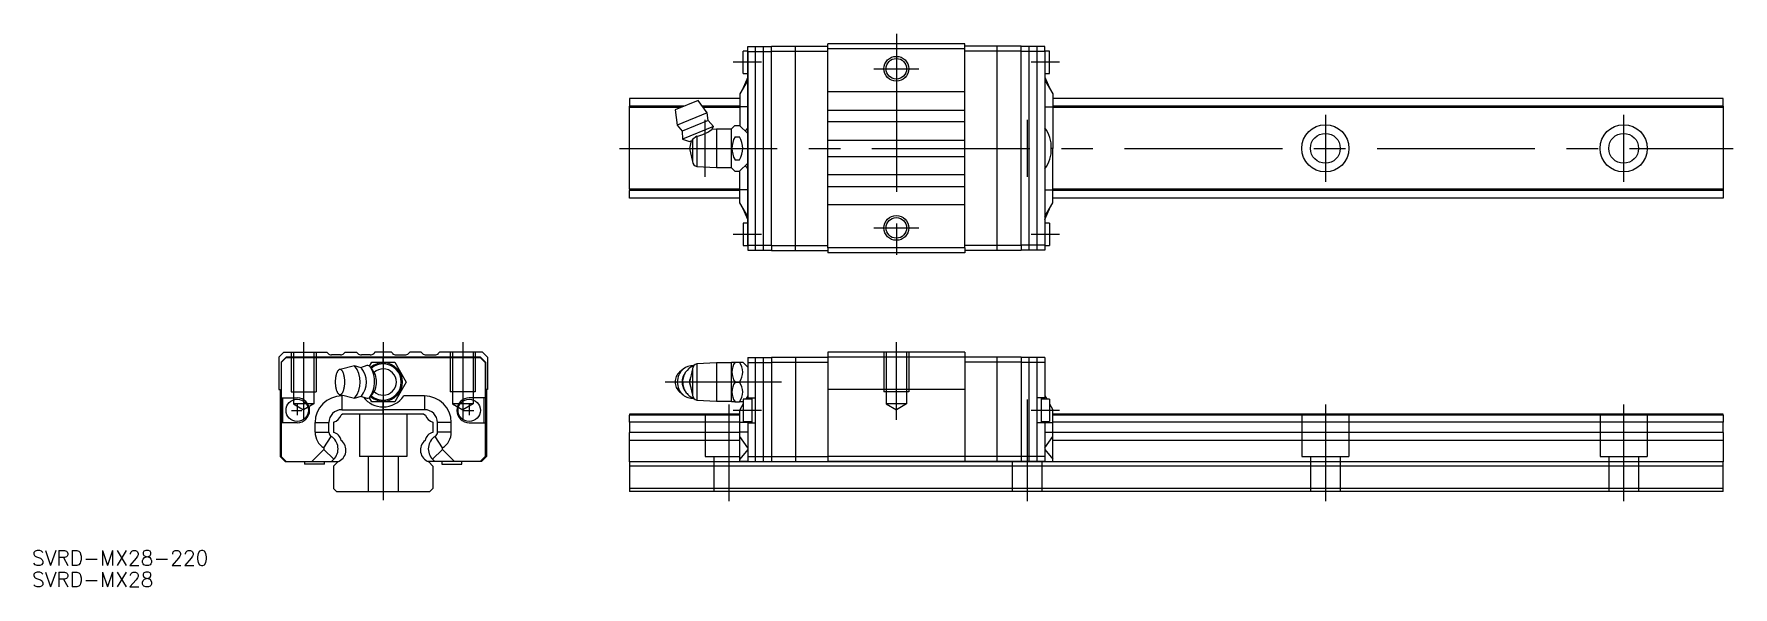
# Model space of a CAD drawing. Extents: x -70 to 272, y -19 to 92.
import ezdxf

# ---------------------------------------------------------------- set-up
doc = ezdxf.new("R2010")
doc.units = 0
doc.linetypes.add('CENTER', pattern=[50.8, 31.75, -6.35, 6.35, -6.35])
doc.linetypes.add('DASHED', pattern=[19.05, 12.7, -6.35])
doc.layers.get('0').update_dxf_attribs({"linetype": 'CONTINUOUS'})
doc.layers.add('CENTER', color=1, linetype='CENTER')
doc.styles.get("Standard").update_dxf_attribs({"font": 'txt.shx', "height": 3, "bigfont": 'bigfont.shx'})

msp = doc.modelspace()

# ---------------------------------------------------------------- linework, layer by layer
at = {"color": 7, "linetype": 'CONTINUOUS'}
for p, q in [((73.32, 89.5), (78.12, 89.5)), ((73.32, 89.5), (78.12, 89.5)), ((73.32, 88.5), (73.32, 89.5)), ((73.32, 88.5), (73.32, 89.5)), ((74.92, 48.5), (74.92, 89.5)), ((76.52, 48.5), (76.52, 89.5)), ((78.12, 89.55), (89.42, 89.55)), ((78.12, 88.55), (78.12, 89.55)), ((82.92, 48.45), (82.92, 89.55)), ((117.02, 90), (89.42, 90)), ((89.42, 89), (89.42, 90)), ((89.42, 49), (89.42, 89)), ((117.02, 89), (89.42, 89)), ((117.02, 89), (117.02, 90)), ((128.32, 89.55), (117.02, 89.55)), ((117.02, 49), (117.02, 89)), ((123.52, 48.45), (123.52, 89.55)), ((128.32, 88.55), (128.32, 89.55)), ((133.12, 89.5), (128.32, 89.5)), ((129.92, 48.5), (129.92, 89.5)), ((131.52, 48.5), (131.52, 89.5)), ((133.12, 88.5), (133.12, 89.5)), ((72.42, 84.05), (72.42, 88.55)), ((73.32, 88.55), (72.42, 88.55)), ((73.32, 88.5), (73.32, 69)), ((73.32, 69), (73.32, 88.5)), ((73.32, 88.5), (78.12, 88.5)), ((73.32, 88.5), (78.12, 88.5)), ((78.12, 49.45), (78.12, 88.55)), ((78.12, 88.55), (89.42, 88.55)), ((128.32, 88.55), (117.02, 88.55)), ((128.32, 49.45), (128.32, 88.55)), ((133.12, 88.5), (128.32, 88.5)), ((134.02, 88.55), (133.12, 88.55)), ((133.12, 88.5), (133.12, 49.5)), ((134.02, 84.05), (134.02, 88.55)), ((73.32, 82.7), (71.72, 79.93)), ((73.32, 82.7), (71.72, 79.93)), ((72.42, 84.05), (73.32, 84.05)), ((73.32, 83.33), (72.44, 81.17)), ((73.32, 83.33), (72.44, 81.17)), ((133.12, 84.05), (134.02, 84.05)), ((133.12, 83.33), (134, 81.17)), ((133.12, 82.7), (134.72, 79.93)), ((71.72, 79), (49.52, 79)), ((49.52, 79), (49.52, 77.48)), ((63.33, 78.64), (58.71, 76.73)), ((65.18, 76.16), (63.33, 78.64)), ((71.72, 79.93), (71.72, 77.33)), ((71.72, 79.93), (71.72, 77.33)), ((117.02, 80.35), (89.42, 80.35)), ((134.72, 79.93), (134.72, 77.33)), ((269.52, 79), (134.72, 79)), ((269.52, 77.48), (269.52, 79)), ((49.52, 77.2), (49.52, 77.48)), ((60.54, 77.48), (49.52, 77.48)), ((49.52, 60.8), (49.52, 77.2)), ((59.85, 77.2), (49.52, 77.2)), ((58.71, 76.73), (59.16, 73.67)), ((65.18, 76.16), (59.16, 73.67)), ((71.72, 77.48), (64.2, 77.48)), ((71.72, 77.2), (64.41, 77.2)), ((65.36, 74.61), (65.18, 76.16)), ((71.72, 77.33), (71.72, 73.6)), ((71.72, 77.33), (71.72, 73.6)), ((73.32, 77.33), (71.72, 77.33)), ((73.32, 77.33), (71.72, 77.33)), ((89.42, 76.65), (117.02, 76.65)), ((133.12, 77.33), (134.72, 77.33)), ((269.52, 77.48), (134.72, 77.48)), ((134.72, 77.33), (134.72, 69)), ((269.52, 77.2), (134.72, 77.2)), ((269.52, 77.48), (269.52, 77.2)), ((269.52, 77.2), (269.52, 60.8)), ((59.16, 73.67), (60.13, 72.44)), ((65.36, 74.61), (60.13, 72.44)), ((60.13, 72.44), (60.23, 70.86)), ((66.41, 73.42), (60.23, 70.86)), ((66.41, 73.42), (65.36, 74.61)), ((66.13, 72.82), (66.41, 73.42)), ((67.02, 72.87), (66.13, 72.82)), ((66.13, 72.82), (66.13, 72.82)), ((66.13, 72.82), (66.13, 72.82)), ((70.02, 72.87), (67.02, 72.87)), ((67.02, 72.87), (67.02, 65.12)), ((70.76, 73.62), (70.02, 72.87)), ((70.02, 72.87), (70.02, 65.12)), ((70.76, 73.62), (71.7, 73.62)), ((73.32, 72), (71.7, 73.62)), ((117.02, 74.35), (89.42, 74.35)), ((60.23, 70.86), (61.62, 70.36)), ((61.62, 70.36), (62.1, 70.55)), ((61.96, 70.5), (61.62, 69)), ((61.62, 69), (62.22, 66.35)), ((62.22, 70.81), (62.1, 70.55)), ((63.1, 71.45), (62.22, 70.81)), ((62.22, 70.81), (62.22, 66.35)), ((63.1, 71.45), (63.1, 65.36)), ((70.76, 71.31), (71.7, 71.31)), ((73.32, 69), (73.32, 49.5)), ((73.32, 69), (73.32, 49.5)), ((73.32, 49.5), (73.32, 69)), ((89.42, 70.65), (117.02, 70.65)), ((134.72, 69), (134.39, 69)), ((134.72, 60.67), (134.72, 69)), ((63.1, 65.36), (67.02, 65.12)), ((67.02, 65.12), (70.02, 65.12)), ((70.02, 65.12), (70.76, 64.38)), ((70.76, 66.69), (71.7, 66.69)), ((71.7, 64.38), (73.32, 66)), ((89.42, 67.35), (117.02, 67.35)), ((269.52, 67.48), (269.52, 67.2)), ((70.76, 64.38), (71.7, 64.38)), ((71.72, 60.67), (71.72, 64.4)), ((71.72, 60.67), (71.72, 64.4)), ((71.72, 60.67), (71.72, 64.4)), ((117.02, 63.65), (89.42, 63.65)), ((71.72, 60.8), (49.52, 60.8)), ((49.52, 60.8), (49.52, 60.52)), ((71.72, 60.52), (49.52, 60.52)), ((49.52, 59), (49.52, 60.52)), ((71.72, 59), (49.52, 59)), ((73.32, 60.67), (71.72, 60.67)), ((71.72, 58.07), (71.72, 60.67)), ((73.32, 60.67), (71.72, 60.67)), ((71.72, 58.07), (71.72, 60.67)), ((73.32, 60.67), (71.72, 60.67)), ((71.72, 58.07), (71.72, 60.67)), ((89.42, 61.35), (117.02, 61.35)), ((133.12, 60.67), (134.72, 60.67)), ((269.52, 60.8), (134.72, 60.8)), ((134.72, 58.07), (134.72, 60.67)), ((269.52, 60.52), (134.72, 60.52)), ((269.52, 59), (134.72, 59)), ((269.52, 60.8), (269.52, 60.52)), ((269.52, 60.52), (269.52, 59)), ((73.32, 55.3), (71.72, 58.07)), ((73.32, 55.3), (71.72, 58.07)), ((73.32, 55.3), (71.72, 58.07)), ((73.32, 54.67), (72.44, 56.83)), ((73.32, 54.67), (72.44, 56.83)), ((73.32, 54.67), (72.44, 56.83)), ((117.02, 57.65), (89.42, 57.65)), ((133.12, 55.3), (134.72, 58.07)), ((133.12, 54.67), (134, 56.83)), ((72.42, 53.95), (72.42, 49.45)), ((73.32, 53.95), (72.42, 53.95)), ((134.02, 53.95), (133.12, 53.95)), ((134.02, 53.95), (134.02, 49.45)), ((72.42, 49.45), (73.32, 49.45)), ((73.32, 49.5), (73.32, 48.5)), ((73.32, 49.5), (73.32, 48.5)), ((73.32, 49.5), (73.32, 48.5)), ((73.32, 49.5), (78.12, 49.5)), ((73.32, 49.5), (78.12, 49.5)), ((73.32, 49.5), (78.12, 49.5)), ((73.32, 48.5), (78.12, 48.5)), ((73.32, 48.5), (78.12, 48.5)), ((73.32, 48.5), (78.12, 48.5)), ((78.12, 49.45), (78.12, 48.45)), ((78.12, 49.45), (89.42, 49.45)), ((78.12, 48.45), (89.42, 48.45)), ((117.02, 49), (89.42, 49)), ((89.42, 49), (89.42, 48)), ((117.02, 48), (89.42, 48)), ((128.32, 49.45), (117.02, 49.45)), ((117.02, 49), (117.02, 48)), ((128.32, 48.45), (117.02, 48.45)), ((133.12, 49.5), (128.32, 49.5)), ((128.32, 49.45), (128.32, 48.45)), ((133.12, 48.5), (128.32, 48.5)), ((133.12, 49.5), (133.12, 48.5)), ((133.12, 49.45), (134.02, 49.45)), ((-20, 28), (-21, 27)), ((-20, 28), (-11.35, 28)), ((-11.09, 27.74), (-11.35, 28)), ((-8.61, 27.45), (-10.39, 27.45)), ((-7.65, 28), (-7.91, 27.74)), ((-7.65, 28), (-5.35, 28)), ((-5.09, 27.74), (-5.35, 28)), ((-2.61, 27.45), (-4.39, 27.45)), ((-1.65, 28), (-1.91, 27.74)), ((1.65, 28), (-1.65, 28)), ((1.65, 28), (1.91, 27.74)), ((2.61, 27.45), (4.39, 27.45)), ((5.09, 27.74), (5.35, 28)), ((7.65, 28), (5.35, 28)), ((7.65, 28), (7.91, 27.74)), ((8.61, 27.45), (10.39, 27.45)), ((11.09, 27.74), (11.35, 28)), ((20, 28), (11.35, 28)), ((20, 28), (21, 27)), ((117.02, 28), (89.42, 28)), ((89.42, 28), (89.42, 27)), ((117.02, 28), (117.02, 27)), ((-21, 27), (-21, 20.5)), ((-19.55, 27), (-20.55, 26)), ((-20.55, 26), (-20.55, 7)), ((-19.5, 26.9), (-20.5, 25.9)), ((-19.5, 26.9), (-20.5, 25.9)), ((-20.5, 25.9), (-20.5, 18.8)), ((-20.5, 25.9), (-20.5, 18.8)), ((19.55, 27), (-19.55, 27)), ((-19.5, 26.9), (0, 26.9)), ((0, 26.9), (-19.5, 26.9)), ((-5.77, 25.24), (-8.68, 24.51)), ((-4.4, 24.82), (-5.77, 25.24)), ((-3.32, 25.31), (-4.54, 24.86)), ((-2.77, 25.2), (-2.31, 26)), ((-2.14, 24.42), (-2.56, 24.98)), ((-2.31, 26), (2.31, 26)), ((-1.81, 23.93), (-2.14, 24.42)), ((-1.55, 23.43), (-1.81, 23.93)), ((0, 26.9), (19.5, 26.9)), ((0, 26.9), (19.5, 26.9)), ((19.5, 26.9), (0, 26.9)), ((0, 26), (0, 26.9)), ((2.31, 26), (4.62, 22)), ((19.5, 26.9), (20.5, 25.9)), ((19.5, 26.9), (20.5, 25.9)), ((19.5, 26.9), (20.5, 25.9)), ((19.55, 27), (20.55, 26)), ((20.5, 25.9), (20.5, 18.8)), ((20.5, 25.9), (20.5, 18.8)), ((20.5, 25.9), (20.5, 18.8)), ((20.55, 26), (20.55, 7)), ((21, 27), (21, 20.5)), ((60.33, 24.58), (59.61, 23.98)), ((62.22, 24.65), (61.62, 22)), ((62.22, 24.65), (62.22, 19.35)), ((67.02, 25.88), (63.1, 25.64)), ((63.1, 25.64), (63.1, 18.36)), ((70.02, 25.88), (67.02, 25.88)), ((67.02, 25.88), (67.02, 18.13)), ((70.15, 26), (70.02, 25.88)), ((70.02, 25.88), (70.02, 18.13)), ((70.15, 26), (70.76, 26)), ((70.76, 26), (71.7, 26)), ((71.7, 26), (72.32, 26)), ((73.32, 25), (72.32, 26)), ((73.32, 26.9), (78.12, 26.9)), ((73.32, 26.9), (78.12, 26.9)), ((73.32, 26.9), (78.12, 26.9)), ((73.32, 26.9), (73.32, 25.9)), ((73.32, 26.9), (73.32, 25.9)), ((73.32, 26.9), (73.32, 25.9)), ((73.32, 25.9), (73.32, 18.8)), ((73.32, 25.9), (73.32, 18.8)), ((73.32, 25.9), (73.32, 18.8)), ((73.32, 25.9), (78.12, 25.9)), ((73.32, 25.9), (78.12, 25.9)), ((73.32, 25.9), (78.12, 25.9)), ((74.92, 6), (74.92, 26.9)), ((76.52, 6), (76.52, 26.9)), ((78.12, 27), (89.42, 27)), ((78.12, 27), (78.12, 26)), ((78.12, 26), (89.42, 26)), ((78.12, 26), (78.12, 7)), ((82.92, 27), (82.92, 7)), ((117.02, 27), (89.42, 27)), ((89.42, 27), (89.42, 20.5)), ((128.32, 27), (117.02, 27)), ((117.02, 27), (117.02, 20.5)), ((128.32, 26), (117.02, 26)), ((123.52, 6), (123.52, 27)), ((128.32, 27), (128.32, 26)), ((133.12, 26.9), (128.32, 26.9)), ((128.32, 26), (128.32, 7)), ((133.12, 25.9), (128.32, 25.9)), ((129.92, 6), (129.92, 26.9)), ((131.52, 6), (131.52, 26.9)), ((133.12, 26.9), (133.12, 25.9)), ((133.12, 25.9), (133.12, 18.8)), ((-1.81, 20.07), (-1.55, 20.57)), ((4.62, 22), (2.31, 18)), ((61.62, 22), (62.22, 19.35)), ((70.76, 22), (71.7, 22)), ((-21, 20.5), (-20.75, 20.5)), ((-20.75, 20.5), (-20.75, 7)), ((-20.5, 18.8), (-17.3, 18.8)), ((-20.5, 18.8), (-17.3, 18.8)), ((-20.25, 18.8), (-20.25, 13.8)), ((-20.25, 18.8), (-20.25, 13.8)), ((-8.68, 19.49), (-5.77, 18.76)), ((-8.33, 19.2), (-8.33, 16.43)), ((-8.33, 19.2), (-8.33, 16.43)), ((-5.77, 18.76), (-4.4, 19.18)), ((-4.54, 19.14), (-3.32, 18.77)), ((-2.31, 18), (-2.77, 18.8)), ((-2.56, 19.02), (-2.14, 19.58)), ((2.31, 18), (-2.31, 18)), ((-2.14, 19.58), (-1.81, 20.07)), ((0, 17), (0, 18)), ((8.33, 19.2), (4.14, 19.2)), ((8.33, 19.2), (4.14, 19.2)), ((8.33, 19.2), (4.14, 19.2)), ((8.33, 19.2), (8.33, 16.43)), ((8.33, 19.2), (8.33, 16.43)), ((8.33, 19.2), (8.33, 16.43)), ((20.5, 18.8), (17.3, 18.8)), ((20.5, 18.8), (17.3, 18.8)), ((20.5, 18.8), (17.3, 18.8)), ((20.25, 18.8), (20.25, 13.8)), ((20.25, 18.8), (20.25, 13.8)), ((20.75, 20.5), (20.75, 7)), ((21, 20.5), (20.75, 20.5)), ((63.1, 18.36), (67.02, 18.13)), ((67.02, 18.13), (70.02, 18.13)), ((70.02, 18.13), (70.15, 18)), ((70.76, 18), (70.15, 18)), ((70.76, 18), (71.7, 18)), ((72.32, 18), (71.7, 18)), ((72.42, 17.64), (71.72, 16.43)), ((72.42, 17.64), (71.72, 16.43)), ((72.42, 17.64), (71.72, 16.43)), ((72.32, 18), (72.42, 18.1)), ((72.42, 18.55), (72.42, 14.05)), ((74.12, 18.55), (72.42, 18.55)), ((72.87, 18.55), (73.05, 18.73)), ((73.32, 19.2), (72.95, 18.55)), ((73.32, 19.2), (72.95, 18.55)), ((73.32, 19.2), (72.95, 18.55)), ((73.32, 18.8), (74.92, 18.8)), ((73.32, 18.8), (74.92, 18.8)), ((73.32, 18.8), (74.92, 18.8)), ((73.32, 18.55), (73.32, 18.8)), ((73.32, 18.55), (73.32, 18.8)), ((73.32, 18.55), (73.32, 18.8)), ((74.12, 18.8), (74.12, 13.8)), ((74.12, 18.8), (74.12, 13.8)), ((117.02, 20.5), (89.42, 20.5)), ((89.42, 20.5), (89.42, 7)), ((117.02, 20.5), (117.02, 7)), ((133.12, 18.8), (131.52, 18.8)), ((132.32, 18.8), (132.32, 13.8)), ((134.02, 18.55), (132.32, 18.55)), ((133.12, 19.2), (133.5, 18.55)), ((133.12, 18.55), (133.12, 18.8)), ((134.02, 18.55), (134.02, 14.05)), ((134.02, 17.64), (134.72, 16.43)), ((-20.5, 13.8), (-20.5, 7)), ((-20.5, 13.8), (-20.5, 7)), ((-17.3, 13.8), (-20.5, 13.8)), ((-17.3, 13.8), (-20.5, 13.8)), ((-13.7, 13.83), (-10.93, 13.83)), ((-13.7, 13.83), (-10.93, 13.83)), ((-13.7, 11.92), (-13.7, 13.83)), ((-13.7, 11.92), (-13.7, 13.83)), ((-10.93, 11.92), (-10.93, 13.83)), ((-10.93, 11.92), (-10.93, 13.83)), ((-10, 13.94), (-10, 11.86)), ((-8.2, 15.5), (-8.48, 15.34)), ((-8.33, 16.43), (0, 16.43)), ((-8.33, 16.43), (0, 16.43)), ((8.2, 15.5), (-8.2, 15.5)), ((0, 16.43), (0, 17)), ((0, 16.43), (0, 17)), ((0, 16.43), (0, 17)), ((8.33, 16.43), (0, 16.43)), ((8.33, 16.43), (0, 16.43)), ((8.33, 16.43), (0, 16.43)), ((0, 15.5), (0, 16.43)), ((8.2, 15.5), (8.48, 15.34)), ((10, 13.94), (10, 11.86)), ((13.7, 13.83), (10.93, 13.83)), ((13.7, 13.83), (10.93, 13.83)), ((13.7, 13.83), (10.93, 13.83)), ((10.93, 11.92), (10.93, 13.83)), ((10.93, 11.92), (10.93, 13.83)), ((10.93, 11.92), (10.93, 13.83)), ((13.7, 11.92), (13.7, 13.83)), ((13.7, 11.92), (13.7, 13.83)), ((13.7, 11.92), (13.7, 13.83)), ((17.3, 13.8), (20.5, 13.8)), ((17.3, 13.8), (20.5, 13.8)), ((17.3, 13.8), (20.5, 13.8)), ((20.5, 13.8), (20.5, 7)), ((20.5, 13.8), (20.5, 7)), ((20.5, 13.8), (20.5, 7)), ((71.72, 15.5), (49.52, 15.5)), ((49.52, 15.5), (49.52, 15.34)), ((71.72, 15.34), (49.52, 15.34)), ((49.52, 13.94), (49.52, 15.34)), ((71.72, 13.94), (49.52, 13.94)), ((49.52, 13.94), (49.52, 11.86)), ((71.72, 13.83), (71.72, 16.43)), ((71.72, 13.83), (71.72, 16.43)), ((71.72, 13.83), (71.72, 16.43)), ((73.32, 13.83), (71.72, 13.83)), ((71.72, 11.92), (71.72, 13.83)), ((73.32, 13.83), (71.72, 13.83)), ((71.72, 11.92), (71.72, 13.83)), ((73.32, 13.83), (71.72, 13.83)), ((71.72, 11.92), (71.72, 13.83)), ((72.42, 14.05), (74.12, 14.05)), ((73.32, 13.8), (73.32, 14.05)), ((73.32, 13.8), (73.32, 14.05)), ((73.32, 13.8), (73.32, 14.05)), ((73.32, 13.8), (74.92, 13.8)), ((73.32, 13.8), (74.92, 13.8)), ((73.32, 13.8), (74.92, 13.8)), ((73.32, 13.8), (73.32, 7)), ((73.32, 13.8), (73.32, 7)), ((73.32, 13.8), (73.32, 7)), ((133.12, 13.8), (131.52, 13.8)), ((132.32, 14.05), (134.02, 14.05)), ((133.12, 13.8), (133.12, 14.05)), ((133.12, 13.83), (134.72, 13.83)), ((133.12, 13.8), (133.12, 7)), ((134.72, 13.83), (134.72, 16.43)), ((269.52, 15.5), (134.72, 15.5)), ((269.52, 15.34), (134.72, 15.34)), ((269.52, 13.94), (134.72, 13.94)), ((134.72, 11.92), (134.72, 13.83)), ((269.52, 15.34), (269.52, 15.5)), ((269.52, 15.34), (269.52, 13.94)), ((269.52, 11.86), (269.52, 13.94)), ((-13.7, 11.92), (-10.93, 11.92)), ((-13.7, 11.92), (-10.93, 11.92)), ((-11.95, 8.73), (-10.46, 11.07)), ((-11.95, 8.73), (-10.46, 11.07)), ((11.95, 8.73), (10.46, 11.07)), ((11.95, 8.73), (10.46, 11.07)), ((11.95, 8.73), (10.46, 11.07)), ((13.7, 11.92), (10.93, 11.92)), ((13.7, 11.92), (10.93, 11.92)), ((13.7, 11.92), (10.93, 11.92)), ((71.72, 11.86), (49.52, 11.86)), ((49.52, 10.24), (49.52, 11.86)), ((71.72, 11.07), (71.72, 11.92)), ((73.32, 11.92), (71.72, 11.92)), ((71.72, 11.07), (71.72, 11.92)), ((73.32, 11.92), (71.72, 11.92)), ((71.72, 11.07), (71.72, 11.92)), ((73.32, 11.92), (71.72, 11.92)), ((73.32, 8.73), (71.72, 11.07)), ((71.72, 6.46), (71.72, 11.07)), ((73.32, 8.73), (71.72, 11.07)), ((71.72, 6.46), (71.72, 11.07)), ((73.32, 8.73), (71.72, 11.07)), ((71.72, 6.46), (71.72, 11.07)), ((133.12, 11.92), (134.72, 11.92)), ((133.12, 8.73), (134.72, 11.07)), ((134.72, 11.07), (134.72, 11.92)), ((269.52, 11.86), (134.72, 11.86)), ((134.72, 6.46), (134.72, 11.07)), ((269.52, 11.86), (269.52, 10.24)), ((-20.75, 7), (-19.75, 6)), ((-20.55, 7), (-19.55, 6)), ((-20.5, 7), (-19.5, 6)), ((-20.5, 7), (-19.5, 6)), ((-14.33, 6), (-11.91, 8.42)), ((-14.33, 6), (-11.91, 8.42)), ((-11.91, 8.42), (-9.95, 6.46)), ((-11.91, 8.42), (-9.95, 6.46)), ((11.91, 8.42), (9.95, 6.46)), ((11.91, 8.42), (9.95, 6.46)), ((11.91, 8.42), (9.95, 6.46)), ((14.33, 6), (11.91, 8.42)), ((14.33, 6), (11.91, 8.42)), ((14.33, 6), (11.91, 8.42)), ((20.5, 7), (19.5, 6)), ((20.5, 7), (19.5, 6)), ((20.5, 7), (19.5, 6)), ((20.55, 7), (19.55, 6)), ((20.75, 7), (19.75, 6)), ((49.52, 5.95), (49.52, 10.24)), ((71.72, 10.24), (49.52, 10.24)), ((73.32, 8.42), (71.72, 6.46)), ((73.32, 8.42), (71.72, 6.46)), ((73.32, 8.42), (71.72, 6.46)), ((73.32, 7), (73.32, 6)), ((73.32, 7), (73.32, 6)), ((73.32, 7), (73.32, 6)), ((73.32, 7), (78.12, 7)), ((73.32, 7), (78.12, 7)), ((73.32, 7), (78.12, 7)), ((78.12, 7), (89.42, 7)), ((78.12, 7), (78.12, 6)), ((82.92, 7), (82.92, 6)), ((89.42, 7), (89.42, 6)), ((117.02, 7), (89.42, 7)), ((128.32, 7), (117.02, 7)), ((117.02, 7), (117.02, 6)), ((128.32, 7), (128.32, 6)), ((133.12, 7), (128.32, 7)), ((133.12, 8.42), (134.72, 6.46)), ((133.12, 7), (133.12, 6)), ((269.52, 10.24), (134.72, 10.24)), ((269.52, 10.24), (269.52, 5.95)), ((-19.75, 6), (-19.55, 6)), ((-19.55, 6), (-19.5, 6)), ((-19.5, 6), (-14.33, 6)), ((-19.5, 6), (-14.33, 6)), ((-15.8, 6), (-15.8, 5.5)), ((-11.8, 5.5), (-15.8, 5.5)), ((-14.33, 6), (-10.42, 6)), ((-14.33, 6), (-10.42, 6)), ((-11.8, 5.5), (-11.8, 6)), ((-10.42, 6), (-9.95, 6.46)), ((-10.42, 6), (-9.95, 6.46)), ((-10.42, 6), (-9.02, 6)), ((-10.42, 6), (-9.02, 6)), ((-9.15, 5.95), (-10, 5.1)), ((-10, 5.1), (-10, 0.6)), ((10.42, 6), (9.02, 6)), ((10.42, 6), (9.02, 6)), ((10.42, 6), (9.02, 6)), ((9.15, 5.95), (10, 5.1)), ((10.42, 6), (9.95, 6.46)), ((10.42, 6), (9.95, 6.46)), ((10.42, 6), (9.95, 6.46)), ((10, 5.1), (10, 0.6)), ((14.33, 6), (10.42, 6)), ((14.33, 6), (10.42, 6)), ((14.33, 6), (10.42, 6)), ((11.8, 6), (11.8, 5.5)), ((11.8, 5.5), (15.8, 5.5)), ((19.5, 6), (14.33, 6)), ((19.5, 6), (14.33, 6)), ((19.5, 6), (14.33, 6)), ((15.8, 5.5), (15.8, 6)), ((19.55, 6), (19.5, 6)), ((19.75, 6), (19.55, 6)), ((128.02, 5.95), (49.52, 5.95)), ((49.52, 5.95), (49.52, 5.1)), ((269.52, 5.1), (49.52, 5.1)), ((49.52, 5.1), (49.52, 0.6)), ((71.72, 6), (71.72, 6.46)), ((71.72, 6), (71.72, 6.46)), ((71.72, 6), (71.72, 6.46)), ((73.32, 6), (71.72, 6)), ((73.32, 6), (71.72, 6)), ((73.32, 6), (71.72, 6)), ((73.32, 6), (78.12, 6)), ((73.32, 6), (78.12, 6)), ((73.32, 6), (78.12, 6)), ((78.12, 6), (89.42, 6)), ((117.02, 6), (89.42, 6)), ((269.52, 5.95), (115.22, 5.95)), ((128.32, 6), (117.02, 6)), ((133.12, 6), (128.32, 6)), ((133.12, 6), (134.72, 6)), ((134.72, 6), (134.72, 6.46)), ((269.52, 5.1), (269.52, 5.95)), ((269.52, 0.6), (269.52, 5.1)), ((-10, 0.6), (-9.4, 0)), ((-9.4, 0), (9.4, 0)), ((10, 0.6), (9.4, 0)), ((269.52, 0.6), (49.52, 0.6)), ((49.52, 0.6), (49.52, 0)), ((269.52, 0), (269.52, 0.6)), ((269.52, 0), (49.52, 0))]:
    msp.add_line(p, q, dxfattribs=at)
at = {"color": 3, "linetype": 'DASHED'}
for p, q in [((-18.5, 28), (-18.5, 20)), ((-18.07, 28), (-18.07, 17.6)), ((-13.93, 28), (-13.93, 17.6)), ((-13.5, 28), (-13.5, 20)), ((13.5, 28), (13.5, 20)), ((13.93, 28), (13.93, 17.6)), ((18.07, 28), (18.07, 17.6)), ((18.5, 28), (18.5, 20)), ((100.72, 28), (100.72, 20)), ((101.15, 28), (101.15, 17.6)), ((105.29, 28), (105.29, 17.6)), ((105.72, 28), (105.72, 20)), ((-18.5, 20), (-13.5, 20)), ((-13.93, 17.6), (-18.07, 17.6)), ((-18.07, 17.6), (-16, 16.41)), ((-13.93, 17.6), (-16, 16.41)), ((18.5, 20), (13.5, 20)), ((13.93, 17.6), (16, 16.41)), ((18.07, 17.6), (13.93, 17.6)), ((18.07, 17.6), (16, 16.41)), ((105.72, 20), (100.72, 20)), ((101.15, 17.6), (103.22, 16.41)), ((105.29, 17.6), (101.15, 17.6)), ((105.29, 17.6), (103.22, 16.41)), ((-4.75, 15.5), (-4.75, 7)), ((4.75, 15.5), (4.75, 7)), ((64.77, 15.5), (64.77, 7)), ((184.77, 15.5), (184.77, 7)), ((194.27, 15.5), (194.27, 7)), ((244.77, 15.5), (244.77, 7)), ((254.27, 15.5), (254.27, 7)), ((4.75, 7), (-4.75, 7)), ((-3, 7), (-3, 0)), ((3, 7), (3, 0)), ((64.77, 7), (71.72, 7)), ((66.52, 7), (66.52, 0)), ((184.77, 7), (194.27, 7)), ((186.52, 7), (186.52, 0)), ((192.52, 7), (192.52, 0)), ((244.77, 7), (254.27, 7)), ((246.52, 7), (246.52, 0)), ((252.52, 7), (252.52, 0)), ((126.52, 6), (126.52, 0)), ((132.52, 5.95), (132.52, 0))]:
    msp.add_line(p, q, dxfattribs=at)
at = {"color": 7, "linetype": 'CONTINUOUS'}
msp.add_polyline3d([(-8.68, 24.51, 0), (-8.73, 24.51, 0), (-8.78, 24.5, 0), (-8.83, 24.49, 0), (-8.87, 24.47, 0), (-8.92, 24.44, 0), (-8.96, 24.41, 0), (-9.01, 24.37, 0), (-9.05, 24.32, 0), (-9.09, 24.27, 0), (-9.14, 24.22, 0), (-9.18, 24.16, 0), (-9.22, 24.09, 0), (-9.26, 24.02, 0), (-9.29, 23.94, 0), (-9.33, 23.86, 0), (-9.36, 23.78, 0), (-9.39, 23.69, 0), (-9.43, 23.59, 0), (-9.45, 23.5, 0), (-9.48, 23.4, 0), (-9.51, 23.29, 0), (-9.53, 23.18, 0), (-9.55, 23.07, 0), (-9.57, 22.96, 0), (-9.59, 22.85, 0), (-9.6, 22.73, 0), (-9.61, 22.61, 0), (-9.62, 22.49, 0), (-9.63, 22.37, 0), (-9.64, 22.25, 0), (-9.64, 22.12, 0), (-9.64, 22, 0), (-9.64, 21.88, 0), (-9.64, 21.75, 0), (-9.63, 21.63, 0), (-9.62, 21.51, 0), (-9.61, 21.39, 0), (-9.6, 21.27, 0), (-9.59, 21.15, 0), (-9.57, 21.04, 0), (-9.55, 20.93, 0), (-9.53, 20.82, 0), (-9.51, 20.71, 0), (-9.48, 20.6, 0), (-9.45, 20.5, 0), (-9.43, 20.41, 0), (-9.39, 20.31, 0), (-9.36, 20.22, 0), (-9.33, 20.14, 0), (-9.29, 20.06, 0), (-9.26, 19.98, 0), (-9.22, 19.91, 0), (-9.18, 19.84, 0), (-9.14, 19.78, 0), (-9.09, 19.73, 0), (-9.05, 19.68, 0), (-9.01, 19.63, 0), (-8.96, 19.59, 0), (-8.92, 19.56, 0), (-8.87, 19.53, 0), (-8.83, 19.51, 0), (-8.78, 19.5, 0), (-8.73, 19.49, 0), (-8.68, 19.49, 0), (-8.64, 19.49, 0), (-8.59, 19.5, 0), (-8.54, 19.51, 0), (-8.5, 19.53, 0), (-8.45, 19.56, 0), (-8.41, 19.59, 0), (-8.36, 19.63, 0), (-8.32, 19.68, 0), (-8.27, 19.73, 0), (-8.23, 19.78, 0), (-8.19, 19.84, 0), (-8.15, 19.91, 0), (-8.11, 19.98, 0), (-8.08, 20.06, 0), (-8.04, 20.14, 0), (-8.01, 20.22, 0), (-7.97, 20.31, 0), (-7.94, 20.41, 0), (-7.91, 20.5, 0), (-7.89, 20.6, 0), (-7.86, 20.71, 0), (-7.84, 20.82, 0), (-7.82, 20.93, 0), (-7.8, 21.04, 0), (-7.78, 21.15, 0), (-7.77, 21.27, 0), (-7.76, 21.39, 0), (-7.74, 21.51, 0), (-7.74, 21.63, 0), (-7.73, 21.75, 0), (-7.73, 21.88, 0), (-7.73, 22, 0), (-7.73, 22.12, 0), (-7.73, 22.25, 0), (-7.74, 22.37, 0), (-7.74, 22.49, 0), (-7.76, 22.61, 0), (-7.77, 22.73, 0), (-7.78, 22.85, 0), (-7.8, 22.96, 0), (-7.82, 23.07, 0), (-7.84, 23.18, 0), (-7.86, 23.29, 0), (-7.89, 23.4, 0), (-7.91, 23.5, 0), (-7.94, 23.59, 0), (-7.97, 23.69, 0), (-8.01, 23.78, 0), (-8.04, 23.86, 0), (-8.08, 23.94, 0), (-8.11, 24.02, 0), (-8.15, 24.09, 0), (-8.19, 24.16, 0), (-8.23, 24.22, 0), (-8.27, 24.27, 0), (-8.32, 24.32, 0), (-8.36, 24.37, 0), (-8.41, 24.41, 0), (-8.45, 24.44, 0), (-8.5, 24.47, 0), (-8.54, 24.49, 0), (-8.59, 24.5, 0), (-8.64, 24.51, 0), (-8.68, 24.51, 0)], dxfattribs=at)
at = {"color": 3, "linetype": 'CONTINUOUS'}
for centre in [(103.22, 85), (103.22, 53)]:
    msp.add_circle(centre, 2.5, dxfattribs=at)
at = {"color": 7, "linetype": 'CONTINUOUS'}
for centre, radius in [((103.22, 85), 2.07), ((189.52, 69), 4.75), ((189.52, 69), 3), ((249.52, 69), 4.75), ((249.52, 69), 3), ((103.22, 53), 2.07), ((-17.3, 16.3), 2.25), ((17.3, 16.3), 2.25)]:
    msp.add_circle(centre, radius, dxfattribs=at)
for centre, radius, start, end in [((61.68, 78.6), 7.29, 281.2292, 307.55), ((76.46, 70.49), 4.11, 139.8147, 151.2732), ((76.46, 70.49), 4.11, 139.8147, 151.2732), ((127.72, 69.22), 6.67, 358.1073, 36.0009), ((74.77, 69), 4.62, 150.0104, 209.9896), ((67.7, 69), 4.62, 330.0001, 29.9999), ((127.72, 68.78), 6.67, 323.9991, 1.8927), ((63.22, 66.35), 1, 180, 263.2229), ((76.46, 67.51), 4.11, 208.7268, 220.1853), ((76.46, 67.51), 4.11, 208.7268, 220.1853), ((76.46, 67.51), 4.11, 208.7268, 220.1853), ((-10.39, 28.45), 1, 225, 270), ((-8.61, 28.45), 1, 270, 315), ((-4.39, 28.45), 1, 225, 270), ((-2.61, 28.45), 1, 270, 315), ((2.61, 28.45), 1, 225, 270), ((4.39, 28.45), 1, 270, 315), ((8.61, 28.45), 1, 225, 270), ((10.39, 28.45), 1, 270, 315), ((-9.68, 22), 5.08, 320.4381, 39.5619), ((-7.84, 22), 4.45, 320.7405, 39.2595), ((-3.14, 24.83), 0.511, 60.8171, 110.5992), ((-3.37, 24.42), 0.984, 34.9878, 60.8171), ((-7.24, 22.05), 5.52, 324.0222, 32.1092), ((0, 22), 3.88, 229.2393, 130.7607), ((0, 22), 3.64, 229.0058, 130.9942), ((0, 22), 2.65, 226.8285, 133.1715), ((61.17, 22.11), 2.43, 129.9202, 156.3696), ((62.46, 22.08), 3.29, 130.7852, 155.8923), ((63.26, 21.99), 3.14, 141.4466, 179.7942), ((62.18, 22.4), 2.86, 85.1547, 130.7852), ((63.83, 21.98), 3.61, 146.9357, 163.2854), ((63.42, 22.25), 3.11, 109.6894, 146.9357), ((63.22, 24.65), 1, 96.7771, 180), ((73.69, 24), 3.54, 145.6279, 214.3721), ((68.78, 24), 3.54, 325.6279, 34.3721), ((-10.13, 21.99), 2.4, 357.4766, 2.2531), ((-6.66, 22), 5.31, 344.3386, 15.6614), ((61.46, 21.99), 2.75, 156.3696, 179.7225), ((61.34, 21.99), 2.63, 179.7225, 204.1854), ((61.26, 21.95), 2.53, 204.1854, 229.5249), ((62.61, 22.01), 3.45, 155.8923, 180.1998), ((62.72, 22.01), 3.56, 180.1998, 203.7081), ((62.38, 21.86), 3.19, 203.7081, 230.0021), ((63.11, 21.99), 2.98, 179.7942, 196.5767), ((63.69, 22.02), 3.46, 163.2854, 180.3436), ((63.99, 22.02), 3.76, 180.3436, 196.0273), ((63.35, 22.06), 3.23, 196.5767, 217.9131), ((63.58, 21.9), 3.33, 196.0273, 213.7038), ((64.02, 22), 2.4, 154.7068, 179.7781), ((64.08, 22.02), 2.46, 180.3823, 205.1326), ((73.69, 20), 3.54, 145.6279, 214.3721), ((68.78, 20), 3.54, 325.6279, 34.3721), ((-17.3, 16.3), 2.5, 270, 90), ((-17.3, 16.3), 2.5, 270, 90), ((-8.33, 13.83), 5.37, 90.0008, 179.9992), ((-8.33, 13.83), 5.37, 90.0008, 179.9992), ((0, 22), 5, 218.0521, 269.9873), ((0, 22), 5, 218.0521, 269.9873), ((-3.1, 19.56), 0.823, 254.4312, 293.3198), ((0, 22), 5, 270.0118, 325.9324), ((0, 22), 5, 270.0118, 325.9324), ((0, 22), 5, 270.0118, 325.9324), ((8.33, 13.83), 5.37, 0.0008, 89.9992), ((8.33, 13.83), 5.37, 0.0008, 89.9992), ((8.33, 13.83), 5.37, 0.0008, 89.9992), ((17.3, 16.3), 2.5, 90, 270), ((17.3, 16.3), 2.5, 90, 270), ((17.3, 16.3), 2.5, 90, 270), ((91.02, 56.82), 48.38, 229.5249, 230.6346), ((62.23, 21.68), 2.95, 230.0021, 251.8623), ((63.6, 21.92), 3.36, 213.7038, 231.0042), ((62.17, 21.5), 2.76, 251.8623, 275.2328), ((63.32, 21.56), 2.9, 231.0042, 250.9998), ((63.22, 19.35), 1, 180, 263.2229), ((-8.33, 13.83), 2.6, 90, 180), ((-8.33, 13.83), 2.6, 90, 180), ((-10.48, 15.98), 2.1, 283.2606, 342.1056), ((8.33, 13.83), 2.6, 0, 90), ((8.33, 13.83), 2.6, 0, 90), ((8.33, 13.83), 2.6, 0, 90), ((10.48, 15.98), 2.1, 197.8944, 256.7394), ((-9.93, 11.92), 3.77, 180, 237.6682), ((-9.93, 11.92), 3.77, 180, 237.6682), ((-9.93, 11.92), 1, 180, 237.6682), ((-9.93, 11.92), 1, 180, 237.6682), ((-12.05, 8.56), 2.97, 315, 57.6682), ((-12.05, 8.56), 2.97, 315, 57.6682), ((-10.48, 9.82), 2.1, 11.6297, 76.7394), ((10.48, 9.82), 2.1, 103.2606, 168.3703), ((12.05, 8.56), 2.97, 122.3318, 225), ((12.05, 8.56), 2.97, 122.3318, 225), ((12.05, 8.56), 2.97, 122.3318, 225), ((9.93, 11.92), 1, 302.3318, 0), ((9.93, 11.92), 1, 302.3318, 0), ((9.93, 11.92), 1, 302.3318, 0), ((9.93, 11.92), 3.77, 302.3318, 0), ((9.93, 11.92), 3.77, 302.3318, 0), ((9.93, 11.92), 3.77, 302.3318, 0), ((-12.05, 8.56), 0.2, 315.0001, 57.6681), ((-10, 8.3), 2.5, 289.8363, 50.9443), ((10, 8.3), 2.5, 129.0557, 250.1637), ((12.05, 8.56), 0.2, 122.3318, 224.9999)]:
    msp.add_arc(centre, radius, start, end, dxfattribs=at)
at = {"layer": 'CENTER', "color": 1, "linetype": 'CENTER'}
for p, q in [((103.22, 92), (103.22, 46)), ((76.12, 86.3), (70.42, 86.3)), ((136.02, 86.3), (130.32, 86.3)), ((98.72, 85), (107.72, 85)), ((189.52, 75.75), (189.52, 62.25)), ((249.52, 75.75), (249.52, 62.25)), ((64.72, 74.75), (64.72, 63.25)), ((129.52, 74.75), (129.52, 63.25)), ((47.52, 69), (271.52, 69)), ((76.12, 51.7), (70.42, 51.7)), ((98.72, 53), (107.72, 53)), ((136.02, 51.7), (130.32, 51.7)), ((-16, 30), (-16, 14.41)), ((0, 30), (0, -2)), ((16, 30), (16, 14.41)), ((103.22, 14.41), (103.22, 30)), ((80.12, 22), (56.71, 22)), ((-17.3, 17.5), (-17.3, 15.3)), ((17.3, 17.5), (17.3, 15.3)), ((69.52, 17.5), (69.52, -2)), ((129.52, 18.5), (129.52, -2)), ((189.52, 17.5), (189.52, -2)), ((249.52, 17.5), (249.52, -2)), ((-18.45, 16.3), (-16.35, 16.3)), ((16.15, 16.3), (18.25, 16.3)), ((76.12, 16.3), (70.42, 16.3)), ((136.02, 16.3), (130.32, 16.3))]:
    msp.add_line(p, q, dxfattribs=at)

# ---------------------------------------------------------------- texts
at = {"color": 7, "linetype": 'CONTINUOUS'}
for s, p in [('SVRD-MX28-220', (-70.63, -14.89)), ('SVRD-MX28', (-70.63, -19.23))]:
    msp.add_text(s, height=3, dxfattribs=at).set_placement(p)

doc.saveas('drawing.dxf')
